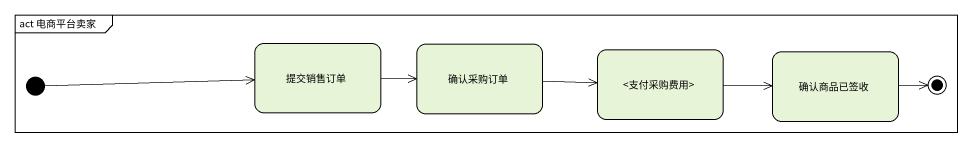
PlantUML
@startuml
mainframe act 电商平台卖家
hide empty description
state 提交销售订单
state 确认采购订单
state "<支付采购费用>" as 支付采购费用
state 确认商品已签收
[*] -right-> 提交销售订单
提交销售订单 -right-> 确认采购订单
确认采购订单 -right-> 支付采购费用
支付采购费用 -right-> 确认商品已签收
确认商品已签收 -right-> [*]
@enduml
